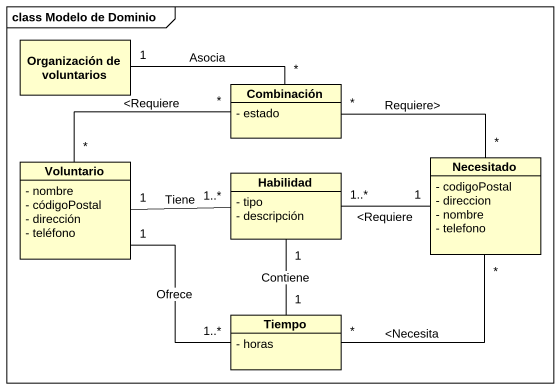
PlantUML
@startuml
mainframe class Modelo de Dominio
hide circle
hide empty members
skinparam classAttributeIconSize 0
class "Organización de voluntarios" as Organización_de_voluntarios
class Combinación {
  - estado
}
class Voluntario {
  - nombre
  - códigoPostal
  - dirección
  - teléfono
}
class Habilidad {
  - tipo
  - descripción
}
class Necesitado {
  - codigoPostal
  - direccion
  - nombre
  - telefono
}
class Tiempo {
  - horas
}
Organización_de_voluntarios "1" -right- "*" Combinación : Asocia
Combinación "*" -left- "*" Voluntario : <Requiere
Combinación "*" -right- "*" Necesitado : Requiere>
Voluntario "1" -right- "1..*" Habilidad : Tiene
Voluntario "1" -- "1..*" Tiempo : Ofrece
Necesitado "1" -left- "1..*" Habilidad : <Requiere
Necesitado "*" -- "*" Tiempo : <Necesita
Tiempo "1" -up- "1" Habilidad : Contiene
@enduml
